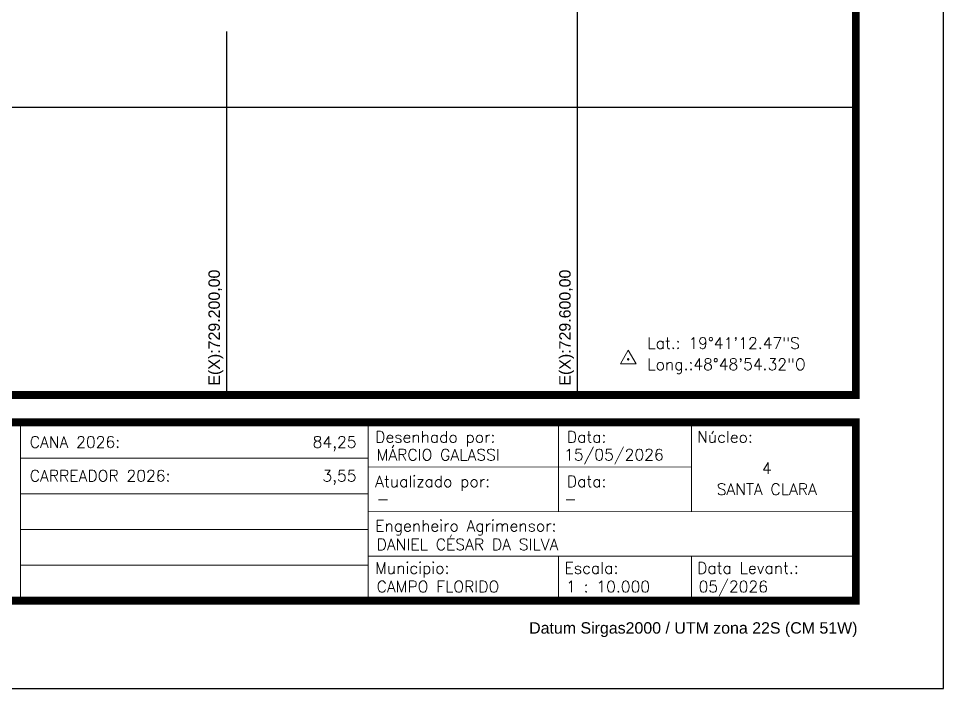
# Model space of a CAD drawing. Extents: x 727917 to 730017, y 7820137 to 7823107.
# Drawn here: x 728962 to 730017, y 7820137 to 7820901 of the extents above; entities that cross this region are included whole.
import ezdxf
from ezdxf.enums import TextEntityAlignment as Align

# ---------------------------------------------------------------- set-up
doc = ezdxf.new("R2010")
doc.units = 0
doc.linetypes.add('CONTINUO', pattern=[0])
doc.linetypes.add('LIN0', pattern=[0])
doc.layers.add('COORDENADAS', color=7, linetype='Continuous', lineweight=5)
doc.layers.add('MALHA', color=8, linetype='CONTINUO')
doc.layers.add('MARGEM', color=7, linetype='CONTINUO')
doc.styles.add('marcelo', font='arial.ttf')
doc.styles.add('Simplex', font='simplex.shx')
doc.styles.get("Standard").update_dxf_attribs({"font": 'arial.ttf'})

msp = doc.modelspace()

# ---------------------------------------------------------------- linework, layer by layer
at = {"layer": 'COORDENADAS', "color": 7, "lineweight": 9, "flags": 128}
msp.add_lwpolyline([(729648.7, 7820507.5), (729666.8, 7820507.5), (729657.7, 7820523.1)], close=True, dxfattribs=at)
at = {"layer": 'COORDENADAS', "color": 7, "lineweight": 9, "const_width": 1.41, "flags": 128}
msp.add_lwpolyline([(729657, 7820512.7, -1), (729658.4, 7820512.7, -1)], format="xyb", close=True, dxfattribs=at)
at = {"layer": 'MALHA'}
for p, q in [((729600, 7820471.9), (729600, 7821157.3)), ((729200, 7820471.9), (729200, 7820886.4)), ((728017.2, 7820800), (729917.2, 7820800))]:
    msp.add_line(p, q, dxfattribs=at)
at = {"layer": 'MARGEM', "color": 174, "linetype": 'LIN0', "flags": 128}
msp.add_lwpolyline([(730017.2, 7820137.5), (730017.2, 7823107.5), (727917.2, 7823107.5), (727917.2, 7820137.5)], close=True, dxfattribs=at)
at = {"layer": 'MARGEM', "color": 174, "linetype": 'LIN0', "const_width": 9.09, "flags": 128}
for points in [[(729917.2, 7820471.9), (729917.2, 7823007.5), (728017.2, 7823007.5), (728017.2, 7820471.9)], [(728017.2, 7820440.8), (729917.2, 7820440.8), (729917.2, 7820237.5), (728017.2, 7820237.5)]]:
    msp.add_lwpolyline(points, close=True, dxfattribs=at)
at = {"layer": 'MARGEM', "color": 174, "linetype": 'LIN0', "const_width": 1.01, "flags": 128}
for points in [[(728964.6, 7820440.8), (728964.6, 7820240)], [(729361.2, 7820440.8), (729361.2, 7820240)], [(729578.1, 7820339.1), (729578.1, 7820440.8)], [(729729.9, 7820339.1), (729729.9, 7820440.8)], [(728964.6, 7820400.1), (729361.2, 7820400.1)], [(729361.2, 7820389.9), (729729.9, 7820389.9)], [(728964.6, 7820359.4), (729361.2, 7820359.4)], [(729361.2, 7820339.1), (729917.3, 7820339.1)], [(728964.6, 7820318.8), (729361.2, 7820318.8)], [(729361.2, 7820288.3), (729917.3, 7820288.3)], [(729578.1, 7820288.3), (729578.1, 7820237.9)], [(729729.9, 7820288.3), (729729.9, 7820237.9)], [(728964.6, 7820278.1), (729361.2, 7820278.1)]]:
    msp.add_lwpolyline(points, dxfattribs=at)

# ---------------------------------------------------------------- texts
at = {"layer": 'COORDENADAS', "linetype": 'ByBlock', "style": 'Simplex'}
for s, p in [('Lat.: 19°41\'12.47"S', (729679.5, 7820524.7, 656.8)), ('Long.:48°48\'54.32"O', (729679.5, 7820500.5, 656.8))]:
    msp.add_text(s, height=13, dxfattribs=at).set_placement(p)
at = {"layer": 'MALHA'}
for s, p in [('E(X):729.200,00', (729195.9, 7820482.7)), ('E(X):729.600,00', (729595.9, 7820482.7))]:
    msp.add_text(s, height=13, rotation=90, dxfattribs=at).set_placement(p, align=Align.BOTTOM_LEFT)
at = {"layer": 'MARGEM', "color": 7, "linetype": 'Continuous', "lineweight": 9}
for s, style, p in [('Desenhado por:', 'Simplex', (729369.1, 7820430.7)), ('Data:', 'Simplex', (729587.7, 7820430.7)), ('Núcleo:', 'Simplex', (729736.2, 7820430.7)), ('Atualizado por:', 'Simplex', (729369.1, 7820380)), ('Data:', 'Simplex', (729587.7, 7820380)), ('Engenheiro Agrimensor:', 'Simplex', (729369.1, 7820329.4)), ('Municipio:', 'Simplex', (729369.1, 7820281.3)), ('Escala:', 'Simplex', (729585.1, 7820281.3)), ('Data Levant.:', 'Simplex', (729736.2, 7820281.3)), ('Datum Sirgas2000 / UTM zona 22S (CM 51W)', 'marcelo', (729544.7, 7820213))]:
    msp.add_text(s, height=13, dxfattribs=dict(at, style=style)).set_placement(p, align=Align.TOP_LEFT)
at = {"layer": 'MARGEM', "color": 7, "linetype": 'Continuous', "style": 'Simplex'}
for s, p in [('CANA 2026:', (728975.2, 7820424.9)), ('MÁRCIO GALASSI', (729370.8, 7820410.4)), ('15/05/2026', (729584.5, 7820410.4)), ('CARREADOR 2026:', (728975.2, 7820386.4)), ('-', (729370.8, 7820360.1)), ('-', (729584.5, 7820360.1)), ('DANIEL CÉSAR DA SILVA', (729370.8, 7820308.2)), ('CAMPO FLORIDO', (729370.8, 7820260.1)), ('1 : 10.000', (729586.8, 7820260.1)), ('05/2026', (729737.9, 7820260.1))]:
    msp.add_text(s, height=13, dxfattribs=at).set_placement(p, align=Align.TOP_LEFT)
for s, p in [('84,25', (729347.9, 7820424.9)), ('3,55', (729347.9, 7820386.4))]:
    msp.add_text(s, height=13, dxfattribs=at).set_placement(p, align=Align.TOP_RIGHT)
for s, p in [('4', (729815.7, 7820388.6)), ('SANTA CLARA', (729815.7, 7820364.6))]:
    msp.add_text(s, height=13, dxfattribs=at).set_placement(p, align=Align.MIDDLE_CENTER)

doc.saveas('drawing.dxf')
